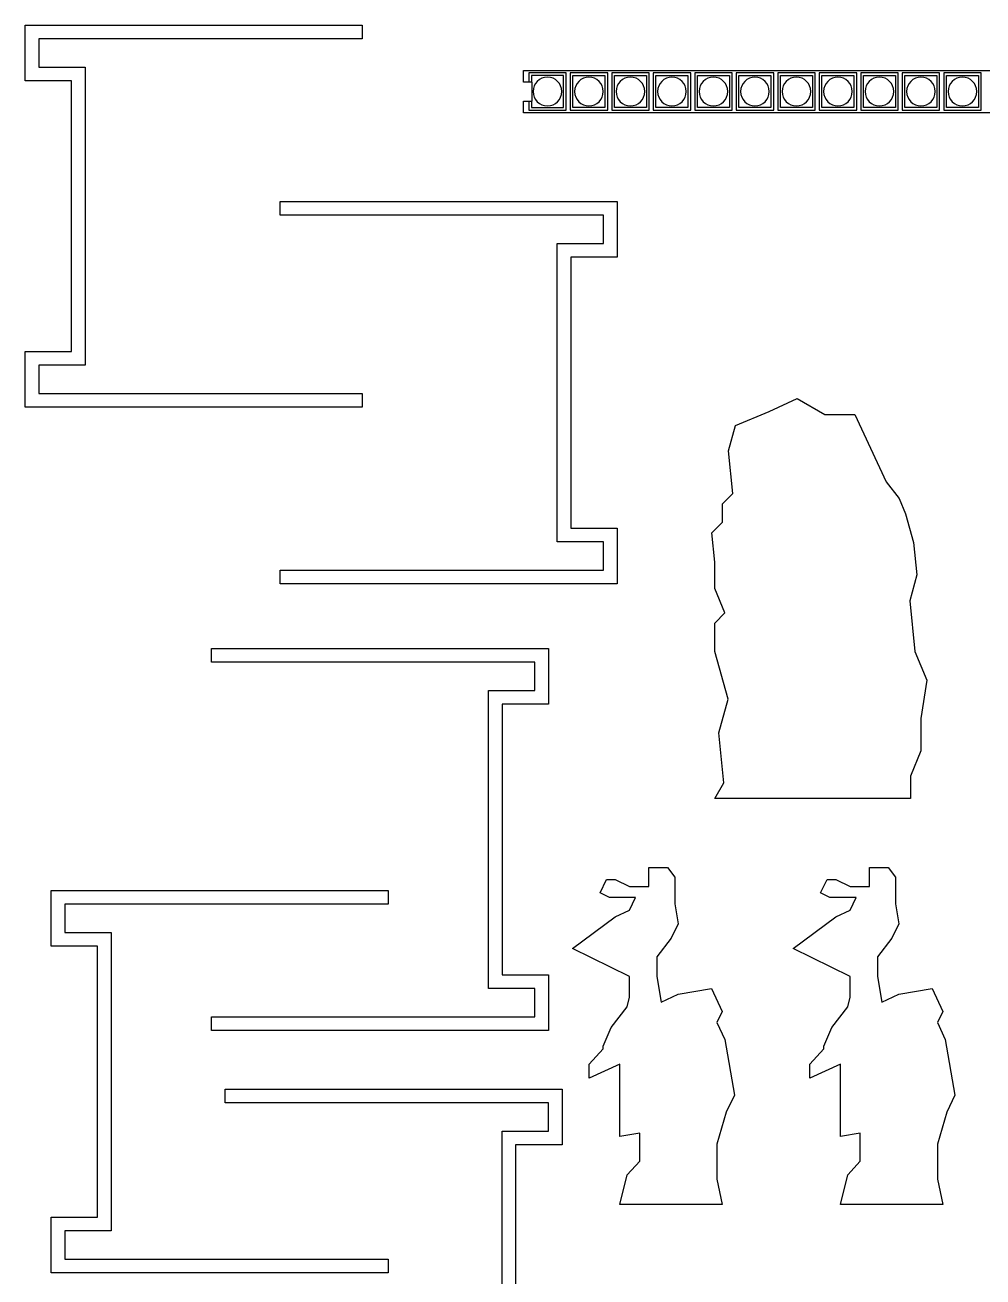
# Model space of a CAD drawing. Extents: x -1323 to 1705, y -706 to 926.
# Drawn here: x -1292.4 to -941.5, y -236.4 to 222 of the extents above; entities that cross this region are included whole.
import ezdxf

# ---------------------------------------------------------------- set-up
doc = ezdxf.new("R2010")
doc.units = 0
doc.layers.add('CAMADA_1', color=7, linetype='CONTINUOUS')

msp = doc.modelspace()

# ---------------------------------------------------------------- linework, layer by layer
at = {"layer": 'CAMADA_1'}
for points in [[(-1168.9623, 82.0669), (-1292.3903, 82.0669), (-1292.3903, 102.4455), (-1275.3769, 102.4455), (-1275.3769, 201.58), (-1292.3903, 201.58), (-1292.3903, 221.9585), (-1168.9623, 221.9585), (-1168.9623, 216.9586), (-1287.3903, 216.9586), (-1287.3903, 206.58), (-1270.3769, 206.58), (-1270.3769, 97.4455), (-1287.3903, 97.4455), (-1287.3903, 87.0669), (-1168.9623, 87.0669), (-1168.9623, 82.0669)], [(-1109.7662, 194.0762), (-1107.905, 194.0762), (-1107.905, 190.7445), (-1094.185, 190.7445), (-1094.185, 204.4646), (-1107.905, 204.4646), (-1107.905, 201.0762), (-1109.7662, 201.0762), (-1109.7662, 205.268), (-934.7662, 205.268), (-934.7662, 201.0762), (-930.8946, 201.0762), (-930.8946, 194.0762), (-934.7662, 194.0762), (-934.7662, 189.8743), (-1109.7662, 189.8743), (-1109.7662, 194.0762)], [(-1106.905, 194.0762), (-1106.905, 191.7446), (-1095.1849, 191.7446), (-1095.1849, 203.4646), (-1106.905, 203.4646), (-1106.905, 201.0762), (-1106.7662, 201.0762), (-1106.7662, 194.0762), (-1106.905, 194.0762)], [(-1095.7898, 197.6046), (-1095.8966, 198.6637), (-1096.2028, 199.6501), (-1096.6873, 200.5428), (-1097.329, 201.3205), (-1098.1068, 201.9622), (-1098.9994, 202.4467), (-1099.9859, 202.7529), (-1101.045, 202.8597), (-1102.1041, 202.7529), (-1103.0905, 202.4467), (-1103.9832, 201.9622), (-1104.7609, 201.3205), (-1105.4026, 200.5428), (-1105.8871, 199.6501), (-1106.1933, 198.6637), (-1106.3001, 197.6046), (-1106.1933, 196.5455), (-1105.8871, 195.5591), (-1105.4026, 194.6664), (-1104.7609, 193.8887), (-1103.9832, 193.247), (-1103.0905, 192.7625), (-1102.1041, 192.4563), (-1101.045, 192.3495), (-1099.9859, 192.4562), (-1098.9995, 192.7624), (-1098.1068, 193.2469), (-1097.329, 193.8886), (-1096.6873, 194.6664), (-1096.2028, 195.559), (-1095.8966, 196.5455), (-1095.7898, 197.6046)], [(-1092.705, 190.7445), (-1078.985, 190.7445), (-1078.985, 204.4646), (-1092.705, 204.4646), (-1092.705, 190.7445)], [(-1079.985, 191.7446), (-1091.705, 191.7446), (-1091.705, 203.4646), (-1079.985, 203.4646), (-1079.985, 191.7446)], [(-1080.5898, 197.6046), (-1080.6966, 198.6637), (-1081.0028, 199.6501), (-1081.4873, 200.5428), (-1082.129, 201.3205), (-1082.9068, 201.9622), (-1083.7994, 202.4467), (-1084.7859, 202.7529), (-1085.845, 202.8597), (-1086.9041, 202.7529), (-1087.8905, 202.4467), (-1088.7832, 201.9622), (-1089.5609, 201.3205), (-1090.2026, 200.5428), (-1090.6871, 199.6501), (-1090.9933, 198.6637), (-1091.1001, 197.6046), (-1090.9933, 196.5455), (-1090.6871, 195.5591), (-1090.2026, 194.6664), (-1089.5609, 193.8887), (-1088.7832, 193.247), (-1087.8905, 192.7625), (-1086.9041, 192.4563), (-1085.845, 192.3495), (-1084.7859, 192.4562), (-1083.7995, 192.7624), (-1082.9068, 193.2469), (-1082.129, 193.8886), (-1081.4873, 194.6664), (-1081.0028, 195.559), (-1080.6966, 196.5455), (-1080.5898, 197.6046)], [(-1077.505, 190.7445), (-1063.785, 190.7445), (-1063.785, 204.4646), (-1077.505, 204.4646), (-1077.505, 190.7445)], [(-1076.505, 191.7446), (-1076.505, 203.4646), (-1064.785, 203.4646), (-1064.785, 191.7446), (-1076.505, 191.7446)], [(-1065.3898, 197.6046), (-1065.4966, 198.6637), (-1065.8028, 199.6501), (-1066.2873, 200.5428), (-1066.929, 201.3205), (-1067.7068, 201.9622), (-1068.5994, 202.4467), (-1069.5859, 202.7529), (-1070.645, 202.8597), (-1071.7041, 202.7529), (-1072.6905, 202.4467), (-1073.5832, 201.9622), (-1074.3609, 201.3205), (-1075.0026, 200.5428), (-1075.4871, 199.6501), (-1075.7933, 198.6637), (-1075.9001, 197.6046), (-1075.7933, 196.5455), (-1075.4871, 195.5591), (-1075.0026, 194.6664), (-1074.3609, 193.8887), (-1073.5832, 193.247), (-1072.6905, 192.7625), (-1071.7041, 192.4563), (-1070.645, 192.3495), (-1069.5859, 192.4562), (-1068.5995, 192.7624), (-1067.7068, 193.2469), (-1066.929, 193.8886), (-1066.2873, 194.6664), (-1065.8028, 195.559), (-1065.4966, 196.5455), (-1065.3898, 197.6046)], [(-1062.305, 190.7445), (-1048.5849, 190.7445), (-1048.5849, 204.4646), (-1062.305, 204.4646), (-1062.305, 190.7445)], [(-1061.305, 191.7446), (-1061.305, 203.4646), (-1049.585, 203.4646), (-1049.585, 191.7446), (-1061.305, 191.7446)], [(-1050.1898, 197.6046), (-1050.2966, 198.6637), (-1050.6028, 199.6501), (-1051.0873, 200.5428), (-1051.729, 201.3205), (-1052.5068, 201.9622), (-1053.3994, 202.4467), (-1054.3859, 202.7529), (-1055.445, 202.8597), (-1056.5041, 202.7529), (-1057.4905, 202.4467), (-1058.3832, 201.9622), (-1059.1609, 201.3205), (-1059.8026, 200.5428), (-1060.2871, 199.6501), (-1060.5933, 198.6637), (-1060.7001, 197.6046), (-1060.5933, 196.5455), (-1060.2871, 195.5591), (-1059.8026, 194.6664), (-1059.1609, 193.8887), (-1058.3832, 193.247), (-1057.4905, 192.7625), (-1056.5041, 192.4563), (-1055.445, 192.3495), (-1054.3859, 192.4562), (-1053.3995, 192.7624), (-1052.5068, 193.2469), (-1051.729, 193.8886), (-1051.0873, 194.6664), (-1050.6028, 195.559), (-1050.2966, 196.5455), (-1050.1898, 197.6046)], [(-1047.105, 190.7445), (-1033.385, 190.7445), (-1033.385, 204.4646), (-1047.105, 204.4646), (-1047.105, 190.7445)], [(-1046.105, 191.7446), (-1046.105, 203.4646), (-1034.3849, 203.4646), (-1034.3849, 191.7446), (-1046.105, 191.7446)], [(-1034.9898, 197.6046), (-1035.0966, 198.6637), (-1035.4028, 199.6501), (-1035.8873, 200.5428), (-1036.529, 201.3205), (-1037.3068, 201.9622), (-1038.1994, 202.4467), (-1039.1859, 202.7529), (-1040.245, 202.8597), (-1041.3041, 202.7529), (-1042.2905, 202.4467), (-1043.1832, 201.9622), (-1043.9609, 201.3205), (-1044.6026, 200.5428), (-1045.0871, 199.6501), (-1045.3933, 198.6637), (-1045.5001, 197.6046), (-1045.3933, 196.5455), (-1045.0871, 195.5591), (-1044.6026, 194.6664), (-1043.9609, 193.8887), (-1043.1832, 193.247), (-1042.2905, 192.7625), (-1041.3041, 192.4563), (-1040.245, 192.3495), (-1039.1859, 192.4562), (-1038.1995, 192.7624), (-1037.3068, 193.2469), (-1036.529, 193.8886), (-1035.8873, 194.6664), (-1035.4028, 195.559), (-1035.0966, 196.5455), (-1034.9898, 197.6046)], [(-1031.905, 190.7445), (-1018.1849, 190.7445), (-1018.1849, 204.4646), (-1031.905, 204.4646), (-1031.905, 190.7445)], [(-1019.185, 191.7446), (-1030.905, 191.7446), (-1030.905, 203.4646), (-1019.185, 203.4646), (-1019.185, 191.7446)], [(-1019.7898, 197.6046), (-1019.8966, 198.6637), (-1020.2028, 199.6501), (-1020.6873, 200.5428), (-1021.329, 201.3205), (-1022.1068, 201.9622), (-1022.9994, 202.4467), (-1023.9859, 202.7529), (-1025.045, 202.8597), (-1026.1041, 202.7529), (-1027.0905, 202.4467), (-1027.9832, 201.9622), (-1028.7609, 201.3205), (-1029.4026, 200.5428), (-1029.8871, 199.6501), (-1030.1933, 198.6637), (-1030.3001, 197.6046), (-1030.1933, 196.5455), (-1029.8871, 195.5591), (-1029.4026, 194.6664), (-1028.7609, 193.8887), (-1027.9832, 193.247), (-1027.0905, 192.7625), (-1026.1041, 192.4563), (-1025.045, 192.3495), (-1023.9859, 192.4562), (-1022.9995, 192.7624), (-1022.1068, 193.2469), (-1021.329, 193.8886), (-1020.6873, 194.6664), (-1020.2028, 195.559), (-1019.8966, 196.5455), (-1019.7898, 197.6046)], [(-1016.705, 190.7445), (-1002.9849, 190.7445), (-1002.9849, 204.4646), (-1016.705, 204.4646), (-1016.705, 190.7445)], [(-1015.705, 191.7446), (-1015.705, 203.4646), (-1003.9849, 203.4646), (-1003.9849, 191.7446), (-1015.705, 191.7446)], [(-1004.5898, 197.6046), (-1004.6966, 198.6637), (-1005.0028, 199.6501), (-1005.4873, 200.5428), (-1006.129, 201.3205), (-1006.9068, 201.9622), (-1007.7994, 202.4467), (-1008.7859, 202.7529), (-1009.845, 202.8597), (-1010.9041, 202.7529), (-1011.8905, 202.4467), (-1012.7832, 201.9622), (-1013.5609, 201.3205), (-1014.2026, 200.5428), (-1014.6871, 199.6501), (-1014.9933, 198.6637), (-1015.1001, 197.6046), (-1014.9933, 196.5455), (-1014.6871, 195.5591), (-1014.2026, 194.6664), (-1013.5609, 193.8887), (-1012.7832, 193.247), (-1011.8905, 192.7625), (-1010.9041, 192.4563), (-1009.845, 192.3495), (-1008.7859, 192.4562), (-1007.7995, 192.7624), (-1006.9068, 193.2469), (-1006.129, 193.8886), (-1005.4873, 194.6664), (-1005.0028, 195.559), (-1004.6966, 196.5455), (-1004.5898, 197.6046)], [(-1001.505, 190.7445), (-987.785, 190.7445), (-987.785, 204.4646), (-1001.505, 204.4646), (-1001.505, 190.7445)], [(-1000.505, 191.7446), (-1000.505, 203.4646), (-988.7849, 203.4646), (-988.7849, 191.7446), (-1000.505, 191.7446)], [(-989.3898, 197.6046), (-989.4966, 198.6637), (-989.8028, 199.6501), (-990.2873, 200.5428), (-990.929, 201.3205), (-991.7068, 201.9622), (-992.5994, 202.4467), (-993.5859, 202.7529), (-994.645, 202.8597), (-995.7041, 202.7529), (-996.6905, 202.4467), (-997.5832, 201.9622), (-998.3609, 201.3205), (-999.0026, 200.5428), (-999.4871, 199.6501), (-999.7933, 198.6637), (-999.9001, 197.6046), (-999.7933, 196.5455), (-999.4871, 195.5591), (-999.0026, 194.6664), (-998.3609, 193.8887), (-997.5832, 193.247), (-996.6905, 192.7625), (-995.7041, 192.4563), (-994.645, 192.3495), (-993.5859, 192.4562), (-992.5995, 192.7624), (-991.7068, 193.2469), (-990.929, 193.8886), (-990.2873, 194.6664), (-989.8028, 195.559), (-989.4966, 196.5455), (-989.3898, 197.6046)], [(-986.305, 190.7445), (-972.5849, 190.7445), (-972.5849, 204.4646), (-986.305, 204.4646), (-986.305, 190.7445)], [(-973.585, 191.7446), (-985.305, 191.7446), (-985.305, 203.4646), (-973.585, 203.4646), (-973.585, 191.7446)], [(-974.1898, 197.6046), (-974.2966, 198.6637), (-974.6028, 199.6501), (-975.0873, 200.5428), (-975.729, 201.3205), (-976.5068, 201.9622), (-977.3994, 202.4467), (-978.3859, 202.7529), (-979.445, 202.8597), (-980.5041, 202.7529), (-981.4905, 202.4467), (-982.3832, 201.9622), (-983.1609, 201.3205), (-983.8026, 200.5428), (-984.2871, 199.6501), (-984.5933, 198.6637), (-984.7001, 197.6046), (-984.5933, 196.5455), (-984.2871, 195.5591), (-983.8026, 194.6664), (-983.1609, 193.8887), (-982.3832, 193.247), (-981.4905, 192.7625), (-980.5041, 192.4563), (-979.445, 192.3495), (-978.3859, 192.4562), (-977.3995, 192.7624), (-976.5068, 193.2469), (-975.729, 193.8886), (-975.0873, 194.6664), (-974.6028, 195.559), (-974.2966, 196.5455), (-974.1898, 197.6046)], [(-971.105, 190.7445), (-957.385, 190.7445), (-957.385, 204.4646), (-971.105, 204.4646), (-971.105, 190.7445)], [(-970.105, 191.7446), (-970.105, 203.4646), (-958.3849, 203.4646), (-958.3849, 191.7446), (-970.105, 191.7446)], [(-958.9898, 197.6046), (-959.0966, 198.6637), (-959.4028, 199.6501), (-959.8873, 200.5428), (-960.529, 201.3205), (-961.3068, 201.9622), (-962.1994, 202.4467), (-963.1859, 202.7529), (-964.245, 202.8597), (-965.3041, 202.7529), (-966.2905, 202.4467), (-967.1832, 201.9622), (-967.9609, 201.3205), (-968.6026, 200.5428), (-969.0871, 199.6501), (-969.3933, 198.6637), (-969.5001, 197.6046), (-969.3933, 196.5455), (-969.0871, 195.5591), (-968.6026, 194.6664), (-967.9609, 193.8887), (-967.1832, 193.247), (-966.2905, 192.7625), (-965.3041, 192.4563), (-964.245, 192.3495), (-963.1859, 192.4562), (-962.1995, 192.7624), (-961.3068, 193.2469), (-960.529, 193.8886), (-959.8873, 194.6664), (-959.4028, 195.559), (-959.0966, 196.5455), (-958.9898, 197.6046)], [(-955.905, 190.7445), (-942.185, 190.7445), (-942.185, 204.4646), (-955.905, 204.4646), (-955.905, 190.7445)], [(-943.185, 191.7446), (-954.905, 191.7446), (-954.905, 203.4646), (-943.185, 203.4646), (-943.185, 191.7446)], [(-943.7898, 197.6046), (-943.8966, 198.6637), (-944.2028, 199.6501), (-944.6873, 200.5428), (-945.329, 201.3205), (-946.1068, 201.9622), (-946.9994, 202.4467), (-947.9859, 202.7529), (-949.045, 202.8597), (-950.1041, 202.7529), (-951.0905, 202.4467), (-951.9832, 201.9622), (-952.7609, 201.3205), (-953.4026, 200.5428), (-953.8871, 199.6501), (-954.1933, 198.6637), (-954.3001, 197.6046), (-954.1933, 196.5455), (-953.8871, 195.5591), (-953.4026, 194.6664), (-952.7609, 193.8887), (-951.9832, 193.247), (-951.0905, 192.7625), (-950.1041, 192.4563), (-949.045, 192.3495), (-947.9859, 192.4562), (-946.9995, 192.7624), (-946.1068, 193.2469), (-945.329, 193.8886), (-944.6873, 194.6664), (-944.2028, 195.559), (-943.8966, 196.5455), (-943.7898, 197.6046)], [(-1198.9357, 157.302), (-1075.5076, 157.302), (-1075.5076, 136.9234), (-1092.5211, 136.9234), (-1092.5211, 37.789), (-1075.5076, 37.789), (-1075.5076, 17.4104), (-1198.9357, 17.4104), (-1198.9357, 22.4104), (-1080.5076, 22.4104), (-1080.5076, 32.789), (-1097.5211, 32.789), (-1097.5211, 141.9234), (-1080.5076, 141.9234), (-1080.5076, 152.302), (-1198.9357, 152.302), (-1198.9357, 157.302)], [(-1039.7651, -61.2469), (-1036.4118, -55.5183), (-1038.2327, -37.1679), (-1034.8511, -24.9094), (-1039.7651, -7.367), (-1039.7651, 2.9893), (-1036.04, 6.7145), (-1039.7651, 15.6706), (-1039.7651, 25.3207), (-1040.8265, 36.0167), (-1036.8966, 39.9467), (-1036.8966, 46.6976), (-1033.1223, 50.4719), (-1034.6752, 66.121), (-1032.1238, 75.37), (-1019.8323, 80.4824), (-1009.5599, 85.2629), (-999.4292, 79.3327), (-988.4718, 79.3327), (-977.0206, 54.7261), (-972.1625, 48.5847), (-969.8638, 43.0583), (-966.9199, 32.549), (-965.7411, 20.669), (-968.3553, 11.1926), (-966.5136, -7.367), (-962.118, -17.9352), (-964.3158, -31.8891), (-964.3158, -43.7376), (-968.0152, -53.0401), (-968.0152, -61.2469), (-1039.7651, -61.2469)], [(-1224.0907, -146.1701), (-1224.0907, -141.17), (-1105.6626, -141.17), (-1105.6626, -130.7915), (-1122.6761, -130.7915), (-1122.6761, -21.6571), (-1105.6626, -21.6571), (-1105.6626, -11.2785), (-1224.0907, -11.2785), (-1224.0907, -6.2785), (-1100.6626, -6.2785), (-1100.6626, -26.6571), (-1117.6761, -26.6571), (-1117.6761, -125.7915), (-1100.6626, -125.7915), (-1100.6626, -146.1701), (-1224.0907, -146.1701)], [(-1038.9779, -200.5821), (-1036.9944, -209.858), (-1074.5398, -209.858), (-1071.858, -199.0046), (-1067.2571, -193.9565), (-1067.2571, -183.7025), (-1074.5398, -184.9645), (-1074.5398, -158.4619), (-1085.7404, -163.6678), (-1085.7404, -158.4619), (-1080.6502, -152.877), (-1080.6502, -151.8362), (-1077.7051, -145.0546), (-1071.858, -137.4807), (-1070.9953, -133.9893), (-1070.9953, -126.4379), (-1091.8162, -116.191), (-1076.2461, -104.4965), (-1070.9953, -102.056), (-1068.7379, -97.4691), (-1078.3678, -97.4691), (-1081.7766, -95.7915), (-1079.3712, -90.9039), (-1076.2461, -90.9039), (-1070.9953, -93.488), (-1063.9374, -93.488), (-1063.9374, -86.5262), (-1057.0292, -86.5262), (-1054.4147, -90.0071), (-1054.4147, -99.7626), (-1053.1421, -107.1063), (-1055.7219, -112.3482), (-1060.997, -119.1812), (-1060.997, -126.4379), (-1059.3858, -135.735), (-1053.1421, -132.8329), (-1040.9613, -130.7222), (-1036.9944, -139.2569), (-1038.9779, -143.2871), (-1036.1179, -149.4403), (-1032.5771, -169.8732), (-1035.6118, -176.0393), (-1038.9779, -187.8041), (-1038.9779, -200.5821)], [(-956.1961, -209.858), (-993.7415, -209.858), (-991.0597, -199.0046), (-986.4587, -193.9565), (-986.4587, -183.7025), (-993.7415, -184.9645), (-993.7415, -158.4619), (-1004.942, -163.6678), (-1004.942, -158.4619), (-999.8518, -152.877), (-999.8518, -151.8362), (-996.9068, -145.0546), (-991.0597, -137.4807), (-990.197, -133.9893), (-990.197, -126.4379), (-1011.0178, -116.191), (-995.4477, -104.4965), (-990.197, -102.056), (-987.9396, -97.4691), (-997.5695, -97.4691), (-1000.9783, -95.7915), (-998.5729, -90.9039), (-995.4477, -90.9039), (-990.197, -93.488), (-983.1391, -93.488), (-983.1391, -86.5262), (-976.2308, -86.5262), (-973.6163, -90.0071), (-973.6163, -99.7626), (-972.3438, -107.1063), (-974.9236, -112.3482), (-980.1986, -119.1812), (-980.1986, -126.4379), (-978.5875, -135.735), (-972.3438, -132.8329), (-960.163, -130.7222), (-956.1961, -139.2569), (-958.1795, -143.2871), (-955.3196, -149.4403), (-951.7788, -169.8732), (-954.8135, -176.0393), (-958.1795, -187.8041), (-958.1795, -200.5821), (-956.1961, -209.858)], [(-1159.3789, -234.8524), (-1282.8069, -234.8524), (-1282.8069, -214.4738), (-1265.7935, -214.4738), (-1265.7935, -115.3393), (-1282.8069, -115.3393), (-1282.8069, -94.9609), (-1159.3789, -94.9609), (-1159.3789, -99.9609), (-1277.8069, -99.9609), (-1277.8069, -110.3393), (-1260.7935, -110.3393), (-1260.7935, -219.4738), (-1277.8069, -219.4738), (-1277.8069, -229.8524), (-1159.3789, -229.8524), (-1159.3789, -234.8524)], [(-1219.0985, -167.5847), (-1095.6704, -167.5847), (-1095.6704, -187.9633), (-1112.6839, -187.9633), (-1112.6839, -287.0977), (-1095.6704, -287.0977), (-1095.6704, -307.4763), (-1219.0985, -307.4763), (-1219.0985, -302.4763), (-1100.6704, -302.4763), (-1100.6704, -292.0977), (-1117.6839, -292.0977), (-1117.6839, -182.9633), (-1100.6704, -182.9633), (-1100.6704, -172.5847), (-1219.0985, -172.5847), (-1219.0985, -167.5847)]]:
    msp.add_lwpolyline(points, close=True, dxfattribs=at)
for points in [[(-1106.905, 201.0762), (-1107.905, 201.0762)], [(-1107.905, 194.0762), (-1106.905, 194.0762)]]:
    msp.add_lwpolyline(points, dxfattribs=at)

doc.saveas('drawing.dxf')
